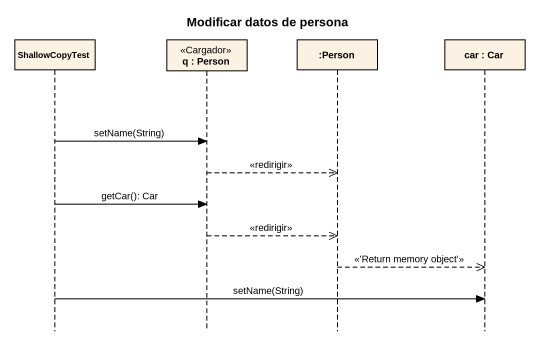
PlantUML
@startuml
title Modificar datos de persona
hide footbox
participant ShallowCopyTest
participant "q : Person" as q <<Cargador>>
participant ":Person" as Person_
participant "car : Car" as car

ShallowCopyTest -> q : setName(String)
q -->> Person_ : <<redirigir>>
ShallowCopyTest -> q : getCar(): Car
q -->> Person_ : <<redirigir>>
Person_ -->> car : <<'Return memory object'>>
ShallowCopyTest -> car : setName(String)
@enduml
